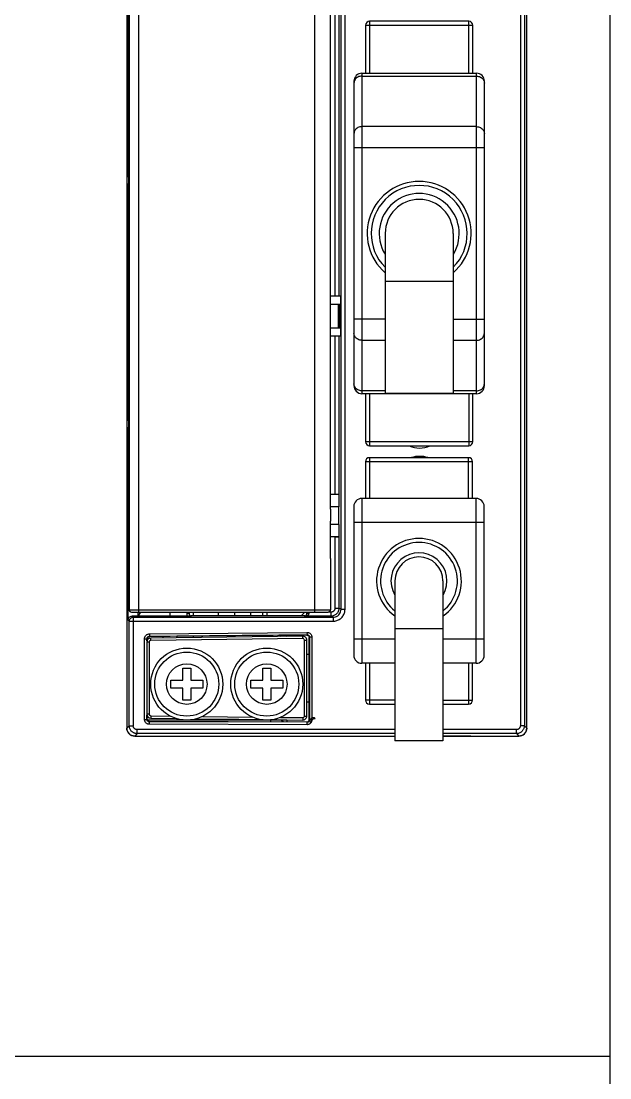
# Model space of a CAD drawing. Header units: millimetres. Extents: x -300 to 5587, y 233 to 3316.
# Drawn here: x 5513.2 to 5586.8, y 1523.3 to 1655.4 of the extents above; entities that cross this region are included whole.
import ezdxf

# ---------------------------------------------------------------- set-up
doc = ezdxf.new("R2010")
doc.units = ezdxf.units.MM

msp = doc.modelspace()

# ---------------------------------------------------------------- linework, layer by layer
at = {"color": 7, "linetype": 'Continuous'}
for p, q in [((5526.403, 1725.922), (5526.403, 1567.027)), ((5576.403, 1567.027), (5576.403, 1725.922)), ((5575.597, 1692.787), (5575.597, 1567.332)), ((5576.097, 1692.304), (5576.097, 1567.332)), ((5526.688, 1674.227), (5526.688, 1581.827)), ((5527.888, 1674.527), (5527.888, 1581.527)), ((5549.888, 1674.527), (5549.888, 1581.527)), ((5553.183, 1581.887), (5553.183, 1674.167)), ((5553.682, 1581.887), (5553.682, 1674.167)), ((5526.567, 1635.929), (5526.567, 1669.691)), ((5551.856, 1653.306), (5551.856, 1661.377)), ((5551.861, 1653.318), (5551.861, 1661.377)), ((5552.42, 1659.519), (5552.42, 1621.027)), ((5552.919, 1659.528), (5552.919, 1621.027)), ((5556.753, 1655.377), (5556.753, 1648.877)), ((5569.153, 1655.377), (5556.753, 1655.377)), ((5569.153, 1648.877), (5569.153, 1655.377)), ((5556.253, 1654.877), (5556.253, 1648.877)), ((5556.253, 1654.877), (5569.653, 1654.877)), ((5569.653, 1648.877), (5569.653, 1654.877)), ((5551.856, 1653.306), (5551.861, 1653.319)), ((5551.888, 1603.047), (5551.888, 1652.706)), ((5555.803, 1648.877), (5555.803, 1608.827)), ((5555.803, 1648.877), (5570.103, 1648.877)), ((5555.803, 1648.519), (5570.103, 1648.519)), ((5570.103, 1608.827), (5570.103, 1648.877)), ((5554.803, 1647.877), (5554.803, 1609.827)), ((5571.103, 1609.827), (5571.103, 1647.877)), ((5570.103, 1642.201), (5555.803, 1642.201)), ((5571.103, 1639.559), (5554.803, 1639.559)), ((5526.567, 1635.929), (5526.63, 1635.866)), ((5526.63, 1635.866), (5526.63, 1635.088)), ((5526.63, 1635.088), (5526.568, 1635.027)), ((5526.568, 1633.393), (5526.568, 1635.027)), ((5526.688, 1633.512), (5526.567, 1633.391)), ((5526.567, 1605.479), (5526.567, 1633.391)), ((5558.703, 1628.852), (5558.703, 1608.852)), ((5567.203, 1628.852), (5567.203, 1608.852)), ((5567.203, 1622.852), (5558.703, 1622.852)), ((5553.112, 1621.027), (5551.888, 1621.027)), ((5553.112, 1621.027), (5553.112, 1620.027)), ((5551.888, 1620.027), (5553.112, 1620.027)), ((5552.842, 1620.027), (5552.842, 1617.027)), ((5553.042, 1617.027), (5553.042, 1620.027)), ((5558.703, 1618.145), (5554.803, 1618.145)), ((5567.203, 1618.145), (5571.103, 1618.145)), ((5553.112, 1617.027), (5551.888, 1617.027)), ((5553.112, 1617.027), (5553.112, 1616.027)), ((5553.112, 1616.027), (5551.888, 1616.027)), ((5552.42, 1616.027), (5552.42, 1596.239)), ((5552.919, 1616.027), (5552.919, 1596.231)), ((5555.803, 1615.503), (5558.703, 1615.503)), ((5567.203, 1615.503), (5570.103, 1615.503)), ((5558.703, 1609.185), (5555.803, 1609.185)), ((5570.103, 1608.827), (5555.803, 1608.827)), ((5556.253, 1608.827), (5556.253, 1602.827)), ((5556.753, 1608.827), (5556.753, 1602.327)), ((5567.203, 1608.852), (5558.703, 1608.852)), ((5570.103, 1609.185), (5567.203, 1609.185)), ((5569.153, 1608.827), (5569.153, 1602.327)), ((5569.653, 1602.827), (5569.653, 1608.827)), ((5526.403, 1607.527), (5526.441, 1607.527)), ((5526.441, 1598.527), (5526.441, 1607.527)), ((5526.567, 1605.479), (5526.63, 1605.416)), ((5526.63, 1605.416), (5526.63, 1604.638)), ((5526.63, 1604.638), (5526.568, 1604.577)), ((5526.568, 1602.943), (5526.568, 1604.577)), ((5526.688, 1603.062), (5526.567, 1602.941)), ((5526.567, 1585.027), (5526.567, 1602.941)), ((5551.861, 1602.435), (5551.856, 1602.448)), ((5551.856, 1594.377), (5551.856, 1602.448)), ((5551.861, 1594.377), (5551.861, 1602.436)), ((5569.653, 1602.827), (5556.253, 1602.827)), ((5556.753, 1602.327), (5569.153, 1602.327)), ((5569.128, 1600.827), (5556.728, 1600.827)), ((5556.728, 1600.827), (5556.728, 1595.727)), ((5569.128, 1595.727), (5569.128, 1600.827)), ((5569.628, 1600.327), (5556.228, 1600.327)), ((5556.228, 1600.327), (5556.228, 1595.727)), ((5569.628, 1595.727), (5569.628, 1600.327)), ((5526.403, 1598.527), (5526.441, 1598.527)), ((5552.42, 1596.239), (5551.861, 1596.239)), ((5552.958, 1596.212), (5551.861, 1596.212)), ((5552.919, 1596.231), (5552.958, 1596.212)), ((5552.958, 1594.717), (5552.958, 1596.212)), ((5555.778, 1595.727), (5555.778, 1575.127)), ((5570.078, 1595.727), (5555.778, 1595.727)), ((5570.078, 1575.127), (5570.078, 1595.727)), ((5551.856, 1594.377), (5551.888, 1594.377)), ((5551.861, 1594.717), (5552.958, 1594.717)), ((5552.903, 1594.689), (5551.861, 1594.689)), ((5551.888, 1594.377), (5551.888, 1592.877)), ((5552.903, 1594.689), (5552.958, 1594.717)), ((5552.903, 1592.489), (5552.903, 1594.689)), ((5554.778, 1594.727), (5554.778, 1576.127)), ((5571.078, 1576.127), (5571.078, 1594.727)), ((5551.856, 1592.877), (5551.888, 1592.877)), ((5551.856, 1588.806), (5551.856, 1592.877)), ((5551.861, 1588.818), (5551.861, 1592.877)), ((5552.903, 1592.489), (5551.861, 1592.489)), ((5552.958, 1592.462), (5551.861, 1592.462)), ((5552.903, 1592.489), (5552.958, 1592.462)), ((5552.958, 1590.967), (5552.958, 1592.462)), ((5571.078, 1592.727), (5554.778, 1592.727)), ((5551.861, 1590.967), (5552.958, 1590.967)), ((5552.42, 1590.939), (5551.861, 1590.939)), ((5552.42, 1590.939), (5552.42, 1582.018)), ((5552.919, 1590.948), (5552.958, 1590.967)), ((5552.919, 1590.948), (5552.919, 1582.018)), ((5551.856, 1588.806), (5551.861, 1588.819)), ((5551.888, 1588.206), (5551.888, 1581.827)), ((5526.688, 1585.027), (5526.567, 1585.027)), ((5526.568, 1580.527), (5526.568, 1585.027)), ((5559.928, 1585.427), (5559.928, 1565.427)), ((5565.928, 1585.427), (5565.928, 1565.427)), ((5526.688, 1581.827), (5551.888, 1581.827)), ((5526.988, 1581.527), (5551.588, 1581.527)), ((5533.981, 1581.027), (5527.068, 1581.027)), ((5527.068, 1581.027), (5527.208, 1580.887)), ((5528.115, 1581.527), (5527.803, 1581.027)), ((5527.803, 1581.527), (5527.803, 1581.027)), ((5531.803, 1581.527), (5531.803, 1581.027)), ((5533.897, 1581.527), (5533.897, 1581.332)), ((5534.197, 1581.332), (5533.897, 1581.332)), ((5534.197, 1581.527), (5534.197, 1581.332)), ((5548.641, 1581.065), (5534.464, 1581.065)), ((5534.498, 1581.032), (5534.464, 1581.065)), ((5534.703, 1581.527), (5534.703, 1581.065)), ((5537.815, 1581.065), (5537.922, 1581.527)), ((5539.903, 1581.065), (5539.903, 1581.527)), ((5541.903, 1581.065), (5541.903, 1581.527)), ((5543.403, 1581.065), (5543.403, 1581.527)), ((5543.903, 1581.527), (5543.903, 1581.065)), ((5548.191, 1581.065), (5548.653, 1581.527)), ((5548.594, 1581.018), (5548.641, 1581.065)), ((5551.92, 1581.018), (5548.594, 1581.018)), ((5551.92, 1581.518), (5551.588, 1581.518)), ((5551.92, 1581.518), (5551.92, 1581.018)), ((5552.182, 1580.887), (5551.92, 1581.018)), ((5552.42, 1582.018), (5552.919, 1582.018)), ((5553.183, 1581.887), (5552.919, 1582.018)), ((5553.183, 1581.887), (5553.682, 1581.887)), ((5526.568, 1580.527), (5526.708, 1580.387)), ((5526.708, 1567.332), (5526.708, 1580.387)), ((5526.708, 1580.387), (5552.182, 1580.387)), ((5527.208, 1580.887), (5527.208, 1567.332)), ((5527.208, 1580.887), (5552.182, 1580.887)), ((5552.182, 1580.887), (5552.182, 1580.387)), ((5529.225, 1578.801), (5548.93, 1578.996)), ((5529.225, 1578.801), (5529.228, 1578.501)), ((5529.228, 1578.501), (5548.933, 1578.696)), ((5548.396, 1578.521), (5529.396, 1578.283)), ((5530.903, 1578.484), (5530.903, 1578.302)), ((5532.703, 1578.324), (5532.703, 1578.502)), ((5534.703, 1578.521), (5534.703, 1578.349)), ((5543.403, 1578.458), (5543.403, 1578.606)), ((5543.903, 1578.611), (5543.903, 1578.464)), ((5545.611, 1578.486), (5545.754, 1578.629)), ((5546.328, 1578.495), (5546.468, 1578.636)), ((5548.4, 1578.221), (5548.396, 1578.521)), ((5548.93, 1578.996), (5548.933, 1578.696)), ((5549.203, 1578.362), (5549.236, 1578.396)), ((5549.203, 1568.077), (5549.203, 1578.351)), ((5549.236, 1578.396), (5549.236, 1568.056)), ((5549.536, 1578.396), (5549.236, 1578.396)), ((5549.536, 1578.396), (5549.536, 1568.056)), ((5565.928, 1579.427), (5559.928, 1579.427)), ((5528.631, 1568.105), (5528.631, 1578.201)), ((5528.631, 1578.201), (5528.931, 1578.201)), ((5528.903, 1577.783), (5528.903, 1568.771)), ((5529.203, 1577.783), (5528.903, 1577.783)), ((5528.931, 1577.927), (5528.931, 1578.201)), ((5528.964, 1578.01), (5528.964, 1578.168)), ((5528.989, 1578.048), (5528.99, 1578.17)), ((5529.203, 1577.783), (5529.203, 1568.771)), ((5529.4, 1577.983), (5529.396, 1578.283)), ((5548.4, 1578.221), (5529.4, 1577.983)), ((5548.603, 1568.533), (5548.603, 1578.021)), ((5548.603, 1578.021), (5548.903, 1578.021)), ((5548.903, 1568.533), (5548.903, 1578.021)), ((5559.928, 1578.127), (5554.778, 1578.127)), ((5571.078, 1578.127), (5565.928, 1578.127)), ((5548.903, 1576.277), (5549.203, 1576.277)), ((5533.403, 1574.527), (5534.403, 1574.527)), ((5533.403, 1573.027), (5533.403, 1574.527)), ((5534.403, 1574.527), (5534.403, 1573.027)), ((5543.403, 1574.527), (5544.403, 1574.527)), ((5543.403, 1573.027), (5543.403, 1574.527)), ((5544.403, 1574.527), (5544.403, 1573.027)), ((5559.928, 1575.127), (5555.778, 1575.127)), ((5556.228, 1575.127), (5556.228, 1570.527)), ((5556.728, 1575.127), (5556.728, 1570.027)), ((5570.078, 1575.127), (5565.928, 1575.127)), ((5569.128, 1575.127), (5569.128, 1570.027)), ((5569.628, 1570.527), (5569.628, 1575.127)), ((5531.903, 1573.027), (5533.403, 1573.027)), ((5531.903, 1572.027), (5531.903, 1573.027)), ((5533.403, 1572.027), (5531.903, 1572.027)), ((5533.403, 1570.527), (5533.403, 1572.027)), ((5534.403, 1573.027), (5535.903, 1573.027)), ((5535.903, 1572.027), (5534.403, 1572.027)), ((5534.403, 1572.027), (5534.403, 1570.527)), ((5535.903, 1573.027), (5535.903, 1572.027)), ((5541.903, 1573.027), (5543.403, 1573.027)), ((5541.903, 1572.027), (5541.903, 1573.027)), ((5543.403, 1572.027), (5541.903, 1572.027)), ((5543.403, 1570.527), (5543.403, 1572.027)), ((5544.403, 1573.027), (5545.903, 1573.027)), ((5545.903, 1572.027), (5544.403, 1572.027)), ((5544.403, 1572.027), (5544.403, 1570.527)), ((5545.903, 1573.027), (5545.903, 1572.027)), ((5534.403, 1570.527), (5533.403, 1570.527)), ((5544.403, 1570.527), (5543.403, 1570.527)), ((5559.928, 1570.527), (5556.228, 1570.527)), ((5565.928, 1570.527), (5569.628, 1570.527)), ((5549.203, 1570.277), (5548.903, 1570.277)), ((5556.728, 1570.027), (5559.928, 1570.027)), ((5565.928, 1570.027), (5569.128, 1570.027)), ((5528.631, 1568.105), (5528.931, 1568.105)), ((5529.203, 1568.771), (5528.903, 1568.771)), ((5528.931, 1568.105), (5528.931, 1568.627)), ((5528.964, 1568.138), (5528.964, 1568.544)), ((5528.965, 1568.138), (5528.966, 1568.542)), ((5546.403, 1568.027), (5528.994, 1568.027)), ((5529.229, 1567.505), (5529.23, 1567.805)), ((5529.263, 1567.838), (5529.23, 1567.805)), ((5548.935, 1567.756), (5529.23, 1567.805)), ((5548.902, 1567.783), (5529.263, 1567.838)), ((5529.4, 1568.571), (5529.396, 1568.271)), ((5529.396, 1568.271), (5532.607, 1568.231)), ((5529.4, 1568.571), (5531.839, 1568.54)), ((5535.098, 1568.2), (5543.175, 1568.099)), ((5535.203, 1568.198), (5535.203, 1568.127)), ((5535.203, 1568.127), (5540.403, 1568.127)), ((5535.862, 1568.49), (5542.105, 1568.412)), ((5536.024, 1568.027), (5536.134, 1568.127)), ((5539.371, 1568.146), (5539.371, 1568.027)), ((5539.403, 1568.146), (5539.403, 1568.027)), ((5542.815, 1568.103), (5542.843, 1568.073)), ((5544.403, 1567.796), (5544.403, 1568.027)), ((5544.519, 1568.082), (5548.396, 1568.033)), ((5545.609, 1568.368), (5548.4, 1568.333)), ((5545.938, 1567.791), (5545.703, 1568.027)), ((5546.11, 1568.027), (5546.11, 1568.062)), ((5546.403, 1568.058), (5546.403, 1567.79)), ((5548.4, 1568.333), (5548.396, 1568.033)), ((5548.603, 1568.533), (5548.903, 1568.533)), ((5548.935, 1567.756), (5548.902, 1567.789)), ((5548.934, 1567.456), (5548.935, 1567.756)), ((5549.236, 1568.056), (5549.203, 1568.089)), ((5549.536, 1568.056), (5549.236, 1568.056)), ((5549.299, 1567.868), (5549.44, 1567.727)), ((5549.94, 1568.227), (5549.807, 1568.36)), ((5526.708, 1567.332), (5526.403, 1567.027)), ((5526.708, 1567.332), (5527.208, 1567.332)), ((5559.928, 1566.833), (5527.708, 1566.833)), ((5527.708, 1566.333), (5527.708, 1566.833)), ((5548.934, 1567.456), (5529.229, 1567.505)), ((5575.097, 1566.833), (5565.928, 1566.833)), ((5575.097, 1566.333), (5575.097, 1566.833)), ((5576.097, 1567.332), (5575.597, 1567.332)), ((5576.097, 1567.332), (5576.403, 1567.027)), ((5527.708, 1566.333), (5527.402, 1566.027)), ((5527.403, 1566.027), (5559.928, 1566.027)), ((5559.928, 1566.333), (5527.708, 1566.333)), ((5565.928, 1565.427), (5559.928, 1565.427)), ((5575.097, 1566.333), (5565.928, 1566.333)), ((5565.928, 1566.065), (5569.403, 1566.065)), ((5565.928, 1566.027), (5575.403, 1566.027)), ((5569.403, 1566.027), (5569.403, 1566.065)), ((5575.097, 1566.333), (5575.403, 1566.027))]:
    msp.add_line(p, q, dxfattribs=at)
msp.add_line((5307.403, 1526.019), (5586.786, 1526.019))
msp.add_lwpolyline([(5272.403, 1296.019), (4136.786, 1296.019), (4136.786, 1756.019), (5586.786, 1756.019), (5586.786, 1296.019)])
for centre, radius in [((5533.903, 1572.527), 4.5), ((5543.903, 1572.527), 4.5), ((5533.903, 1572.527), 4), ((5543.903, 1572.527), 4), ((5533.903, 1572.527), 2.537), ((5543.903, 1572.527), 2.537)]:
    msp.add_circle(centre, radius, dxfattribs=at)
for centre, radius, start, end in [((5556.753, 1654.877), 0.5, 90, 180), ((5569.153, 1654.877), 0.5, 0, 90), ((5555.803, 1647.877), 1, 90, 180), ((5570.103, 1647.877), 1, 0, 90), ((5562.953, 1628.852), 6.5, 311.03496, 228.96504), ((5562.953, 1628.852), 6, 315.2713, 224.72879), ((5562.953, 1628.852), 5, 328.70037, 211.29963), ((5562.953, 1628.852), 4.25, 0, 180), ((5555.803, 1609.827), 1, 180, 270), ((5570.103, 1609.827), 1, 270, 0), ((5556.753, 1602.827), 0.5, 180, 270), ((5563.003, 1605.352), 3.317, 247.10304, 292.90247), ((5569.153, 1602.827), 0.5, 270, 0), ((5556.728, 1600.327), 0.5, 90, 180), ((5563.003, 1597.677), 3.317, 72.26015, 107.76051), ((5569.128, 1600.327), 0.5, 0, 90), ((5555.778, 1594.727), 1, 90, 180), ((5570.078, 1594.727), 1, 0, 90), ((5562.928, 1585.427), 5.3, 304.6163, 235.37235), ((5562.928, 1585.427), 4.8, 308.77013, 231.25459), ((5562.928, 1585.427), 3.5, 329.56273, 210.43727), ((5562.928, 1585.427), 3, 0, 180), ((5526.988, 1581.827), 0.3, 180, 270), ((5551.588, 1581.827), 0.3, 270, 0), ((5548.403, 1578.021), 0.5, 0, 90.71616), ((5529.403, 1577.783), 0.5, 90.71616, 180), ((5529.403, 1577.783), 0.2, 90.71616, 180), ((5548.403, 1578.021), 0.2, 0, 90.71616), ((5555.778, 1576.127), 1, 180, 270), ((5570.078, 1576.127), 1, 270, 0), ((5556.728, 1570.527), 0.5, 180, 270), ((5569.128, 1570.527), 0.5, 270, 0), ((5529.403, 1568.771), 0.5, 180, 269.28384), ((5529.403, 1568.771), 0.2, 180, 269.28384), ((5535.203, 1568.627), 0.5, 246.36286, 270), ((5548.403, 1568.533), 0.5, 269.28384, 0), ((5548.403, 1568.533), 0.2, 269.28384, 0), ((5527.403, 1567.027), 1, 180, 270), ((5575.403, 1567.027), 1, 270, 0)]:
    msp.add_arc(centre, radius, start, end, dxfattribs=at)
for points, start_tangent, end_tangent in [([(5551.888, 1652.706), (5551.879, 1653.018), (5551.856, 1653.306)], (-0.0000029, 1), (-0.1048733, 0.9944856)), ([(5551.862, 1653.307), (5551.861, 1653.32)], (-0.0854524, 0.9963423), (-0.0874217, 0.9961714)), ([(5551.888, 1652.706), (5551.886, 1652.867), (5551.872, 1653.168), (5551.862, 1653.307)], (0.0000387, 1), (-0.0854524, 0.9963423)), ([(5555.803, 1648.519), (5555.544, 1648.489), (5555.303, 1648.401), (5555.095, 1648.261), (5554.937, 1648.079), (5554.837, 1647.867)], (-1, 0), (-0.2906709, -0.9568231)), ([(5570.103, 1648.519), (5570.361, 1648.489), (5570.603, 1648.401), (5570.81, 1648.261), (5570.969, 1648.079), (5571.069, 1647.867)], (1, 0), (0.2906708, -0.9568231)), ([(5554.837, 1647.867), (5554.803, 1647.639)], (-0.2906709, -0.9568231), (0, -1)), ([(5571.069, 1647.867), (5571.103, 1647.639)], (0.2906708, -0.9568231), (0, -1)), ([(5555.803, 1642.201), (5555.544, 1642.171), (5555.303, 1642.083), (5555.095, 1641.943), (5554.937, 1641.761), (5554.837, 1641.548), (5554.803, 1641.32)], (-1, 0), (0, -1)), ([(5570.103, 1642.201), (5570.361, 1642.171), (5570.603, 1642.083), (5570.81, 1641.943), (5570.969, 1641.761), (5571.069, 1641.548), (5571.103, 1641.32)], (1, 0), (0, -1)), ([(5526.567, 1635.929), (5526.607, 1636.079), (5526.683, 1636.166)], (0, 1), (0.7901736, 0.612883)), ([(5526.683, 1636.037), (5526.67, 1636.016), (5526.63, 1635.866)], (-0.5690217, -0.8223225), (-0.0003046, -1)), ([(5526.63, 1635.866), (5526.675, 1635.864), (5526.688, 1635.865)], (0.9282475, -0.3719631), (0.9996401, 0.0268277)), ([(5526.682, 1634.791), (5526.609, 1634.877), (5526.568, 1635.027)], (-0.7849729, 0.6195301), (0, 1)), ([(5526.688, 1635.089), (5526.654, 1635.089), (5526.63, 1635.088)], (-0.9991369, -0.0415377), (-0.9292574, -0.369433)), ([(5526.683, 1634.917), (5526.67, 1634.938), (5526.63, 1635.088)], (-0.5690216, 0.8223226), (-0.0003046, 1)), ([(5555.803, 1615.503), (5555.544, 1615.533), (5555.303, 1615.621), (5555.095, 1615.761), (5554.937, 1615.943), (5554.837, 1616.156), (5554.803, 1616.384)], (-1, 0), (0, 1)), ([(5570.103, 1615.503), (5570.361, 1615.533), (5570.603, 1615.621), (5570.81, 1615.761), (5570.969, 1615.943), (5571.069, 1616.156), (5571.103, 1616.384)], (1, 0), (0, 1)), ([(5555.803, 1609.185), (5555.544, 1609.215), (5555.303, 1609.303), (5555.095, 1609.442), (5554.937, 1609.625), (5554.837, 1609.837), (5554.803, 1610.065)], (-1, 0), (0, 1)), ([(5571.069, 1609.837), (5571.103, 1610.065)], (0.2906709, 0.9568231), (0, 1)), ([(5570.103, 1609.185), (5570.361, 1609.215), (5570.603, 1609.303), (5570.81, 1609.442), (5570.969, 1609.625), (5571.069, 1609.837)], (1, 0), (0.2906709, 0.9568231)), ([(5526.567, 1605.479), (5526.607, 1605.629), (5526.683, 1605.716)], (0, 1), (0.7901736, 0.612883)), ([(5526.683, 1605.587), (5526.67, 1605.566), (5526.63, 1605.416)], (-0.5690217, -0.8223225), (-0.0003046, -1)), ([(5526.63, 1605.416), (5526.675, 1605.414), (5526.688, 1605.415)], (0.9282475, -0.3719631), (0.9996401, 0.0268277)), ([(5526.682, 1604.341), (5526.609, 1604.427), (5526.568, 1604.577)], (-0.7849729, 0.6195301), (0, 1)), ([(5526.688, 1604.639), (5526.654, 1604.639), (5526.63, 1604.638)], (-0.9991369, -0.0415377), (-0.9292574, -0.369433)), ([(5526.683, 1604.467), (5526.67, 1604.488), (5526.63, 1604.638)], (-0.5690216, 0.8223226), (-0.0003046, 1)), ([(5551.856, 1602.448), (5551.879, 1602.74), (5551.888, 1603.047)], (0.1048684, 0.9944861), (0.0001261, 1)), ([(5551.861, 1602.434), (5551.862, 1602.447)], (0.0873967, 0.9961736), (0.085413, 0.9963456)), ([(5551.862, 1602.447), (5551.872, 1602.573), (5551.885, 1602.874), (5551.888, 1603.047)], (0.085413, 0.9963456), (0.000108, 1)), ([(5552.919, 1596.231), (5552.876, 1596.234), (5552.767, 1596.237), (5552.607, 1596.239), (5552.42, 1596.239)], (-0.8944817, 0.4471046), (-1, 0)), ([(5552.42, 1590.939), (5552.607, 1590.94), (5552.767, 1590.942), (5552.876, 1590.945), (5552.919, 1590.948)], (1, 0), (0.8944817, 0.4471046)), ([(5551.888, 1588.206), (5551.879, 1588.518), (5551.856, 1588.806)], (-0.0000029, 1), (-0.1048733, 0.9944856)), ([(5551.862, 1588.807), (5551.861, 1588.82)], (-0.0854524, 0.9963423), (-0.0874217, 0.9961714)), ([(5551.888, 1588.206), (5551.886, 1588.367), (5551.872, 1588.668), (5551.862, 1588.807)], (0.0000387, 1), (-0.0854524, 0.9963423)), ([(5526.568, 1580.527), (5526.606, 1580.718), (5526.715, 1580.881), (5526.877, 1580.989), (5527.068, 1581.027)], (0, 1), (1, 0)), ([(5533.897, 1581.332), (5533.901, 1581.264), (5533.915, 1581.189), (5533.94, 1581.11)], (0.0000101, -1), (0.371418, -0.9284658)), ([(5533.94, 1581.11), (5533.981, 1581.027)], (0.371418, -0.9284658), (0.5089078, -0.8608211)), ([(5534.163, 1581.028), (5533.981, 1581.027)], (-0.9999728, -0.0073716), (-1, 0.0000003)), ([(5534.498, 1581.032), (5534.335, 1581.03), (5534.163, 1581.028)], (-0.9998474, -0.017468), (-0.9999728, -0.0073716)), ([(5534.197, 1581.332), (5534.2, 1581.296), (5534.207, 1581.256), (5534.222, 1581.214)], (0.0003111, -1), (0.3949433, -0.9187055)), ([(5534.222, 1581.214), (5534.245, 1581.17), (5534.278, 1581.127), (5534.285, 1581.12)], (0.3949433, -0.9187055), (0.706504, -0.707709)), ([(5534.252, 1581.153), (5534.314, 1581.106)], (0.7071068, -0.7071068), (0.867064, -0.4981968)), ([(5534.285, 1581.12), (5534.322, 1581.089), (5534.375, 1581.058), (5534.435, 1581.039), (5534.498, 1581.032)], (0.706504, -0.707709), (1, -0.0002622)), ([(5534.314, 1581.106), (5534.464, 1581.065)], (0.867064, -0.4981968), (1, 0)), ([(5543.403, 1581.277), (5543.443, 1581.474)], (0, 1), (0.3935544, 0.9193013)), ([(5548.594, 1581.018), (5548.698, 1581.025), (5548.79, 1581.041), (5548.871, 1581.062), (5548.941, 1581.089), (5549.002, 1581.119), (5549.055, 1581.152), (5549.099, 1581.187), (5549.134, 1581.224)], (0.9999233, 0.0123824), (0.6543562, 0.7561865)), ([(5548.641, 1581.065), (5548.791, 1581.106), (5548.812, 1581.119)], (1, 0), (0.8219276, 0.569592)), ([(5548.815, 1581.115), (5548.829, 1581.13), (5548.851, 1581.159), (5548.87, 1581.188)], (0.7066914, 0.7075219), (0.4797745, 0.8773918)), ([(5548.87, 1581.188), (5548.884, 1581.219), (5548.896, 1581.252), (5548.904, 1581.289)], (0.4797745, 0.8773918), (0.152666, 0.9882778)), ([(5548.904, 1581.289), (5548.908, 1581.332)], (0.152666, 0.9882778), (0.0086662, 0.9999624)), ([(5548.908, 1581.332), (5548.946, 1581.367), (5549.056, 1581.393)], (-0.0726916, 0.9973545), (0.9937509, 0.1116207)), ([(5548.908, 1581.428), (5548.908, 1581.518)], (0.0019762, 0.999998), (-0.0000047, 1)), ([(5548.908, 1581.332), (5548.908, 1581.428)], (0.004175, 0.9999913), (0.0019762, 0.999998)), ([(5549.056, 1581.393), (5549.207, 1581.402)], (0.9937509, 0.1116207), (0.9999922, -0.0039524)), ([(5549.134, 1581.224), (5549.163, 1581.261)], (0.6543562, 0.7561865), (0.5463375, 0.8375651)), ([(5549.163, 1581.261), (5549.185, 1581.302), (5549.201, 1581.348), (5549.207, 1581.402)], (0.5463375, 0.8375651), (0.0067909, 0.9999769)), ([(5549.207, 1581.402), (5549.208, 1581.462), (5549.208, 1581.518)], (0.0066835, 0.9999777), (0.0000004, 1)), ([(5552.919, 1582.018), (5552.911, 1581.889), (5552.887, 1581.764), (5552.845, 1581.641), (5552.785, 1581.517), (5552.702, 1581.396), (5552.594, 1581.28), (5552.457, 1581.175), (5552.293, 1581.091), (5552.111, 1581.037), (5551.92, 1581.018)], (-0.0003135, -1), (-1, -0.0002872)), ([(5552.42, 1582.018), (5552.416, 1581.953), (5552.403, 1581.891), (5552.383, 1581.829), (5552.353, 1581.768), (5552.311, 1581.707), (5552.257, 1581.649), (5552.188, 1581.597), (5552.107, 1581.555), (5552.016, 1581.528), (5551.92, 1581.518)], (-0.0000186, -1), (-1, 0.0000703)), ([(5552.182, 1580.387), (5552.646, 1580.461), (5553.065, 1580.674), (5553.396, 1581.006), (5553.609, 1581.423), (5553.682, 1581.887)], (1, -0.0001157), (0.0000935, 1)), ([(5552.182, 1580.887), (5552.492, 1580.936), (5552.771, 1581.078), (5552.992, 1581.299), (5553.133, 1581.577), (5553.183, 1581.887)], (0.9999999, -0.0003345), (-0.0002775, 1)), ([(5526.708, 1580.387), (5526.718, 1580.485), (5526.751, 1580.59), (5526.813, 1580.694), (5526.909, 1580.788), (5527.042, 1580.859), (5527.208, 1580.887)], (0.0003046, 1), (1, 0.0003046)), ([(5528.631, 1578.201), (5528.638, 1578.292), (5528.661, 1578.389), (5528.705, 1578.49), (5528.772, 1578.587), (5528.862, 1578.674), (5528.971, 1578.742), (5529.094, 1578.785), (5529.225, 1578.801)], (-0.0000028, 1), (0.9999509, 0.0099084)), ([(5528.931, 1578.201), (5528.934, 1578.246), (5528.946, 1578.295), (5528.968, 1578.346), (5529.001, 1578.394), (5529.046, 1578.438), (5529.101, 1578.472), (5529.162, 1578.493), (5529.228, 1578.501)], (-0.0003036, 1), (0.999954, 0.0095902)), ([(5528.964, 1578.168), (5529.004, 1578.317), (5529.112, 1578.427), (5529.271, 1578.468)], (0, 1), (0.9999514, 0.009863)), ([(5528.99, 1578.17), (5529.029, 1578.318), (5529.136, 1578.426)], (0.0024659, 0.999997), (0.8525367, 0.5226673)), ([(5529.136, 1578.426), (5529.24, 1578.466)], (0.8525367, 0.5226673), (0.9886039, 0.1505399)), ([(5529.24, 1578.466), (5529.271, 1578.468)], (0.9886039, 0.1505399), (0.9999565, 0.0093299)), ([(5529.395, 1578.47), (5529.261, 1578.468)], (-0.9999523, -0.0097638), (-0.9999523, -0.0097642)), ([(5548.395, 1578.654), (5542.453, 1578.597), (5535.909, 1578.533), (5529.395, 1578.47)], (-0.9999534, -0.0096531), (-0.9999523, -0.0097638)), ([(5548.897, 1578.659), (5548.395, 1578.654)], (-0.9999535, -0.009648), (-0.9999534, -0.0096531)), ([(5548.897, 1578.659), (5549.054, 1578.618), (5549.167, 1578.499), (5549.203, 1578.362)], (0.9999535, 0.009648), (0.0134265, -0.9999099)), ([(5548.93, 1578.996), (5549.02, 1578.99), (5549.118, 1578.967), (5549.219, 1578.924), (5549.319, 1578.858), (5549.407, 1578.767), (5549.476, 1578.656), (5549.521, 1578.53), (5549.536, 1578.396)], (0.9999513, 0.009868), (0.000075, -1)), ([(5548.933, 1578.696), (5548.978, 1578.693), (5549.027, 1578.682), (5549.078, 1578.66), (5549.127, 1578.627), (5549.172, 1578.581), (5549.206, 1578.526), (5549.228, 1578.463), (5549.236, 1578.396)], (0.9999482, 0.010174), (-0.0002594, -1)), ([(5529.229, 1567.505), (5529.139, 1567.512), (5529.042, 1567.535), (5528.941, 1567.579), (5528.843, 1567.647), (5528.756, 1567.738), (5528.689, 1567.848), (5528.646, 1567.972), (5528.631, 1568.105)], (-0.999997, 0.0024622), (-0.0000565, 1)), ([(5529.185, 1567.808), (5529.136, 1567.82), (5529.086, 1567.842), (5529.037, 1567.876), (5528.994, 1567.921), (5528.96, 1567.976), (5528.938, 1568.038), (5528.931, 1568.105)], (-0.9882978, 0.1525369), (0.0002678, 1)), ([(5528.965, 1568.135), (5529.004, 1567.988), (5529.114, 1567.878), (5529.263, 1567.838)], (0, -1), (0.999997, -0.0024659)), ([(5529.23, 1567.805), (5529.185, 1567.808)], (-0.9999977, 0.0021595), (-0.9882978, 0.1525369)), ([(5548.902, 1567.789), (5549.052, 1567.829), (5549.162, 1567.939), (5549.203, 1568.089)], (0.9999969, -0.0024807), (-0.0000149, 1)), ([(5549.536, 1568.056), (5549.53, 1567.97), (5549.509, 1567.88), (5549.471, 1567.785), (5549.409, 1567.688), (5549.322, 1567.597), (5549.209, 1567.522), (5549.077, 1567.473), (5548.934, 1567.456)], (0.0000117, -1), (-0.9999971, 0.0024111)), ([(5549.236, 1568.056), (5549.233, 1568.013), (5549.223, 1567.968), (5549.203, 1567.92), (5549.173, 1567.872), (5549.129, 1567.826), (5549.073, 1567.789), (5549.007, 1567.765), (5548.935, 1567.756)], (0.0003126, -1), (-0.9999963, 0.002736)), ([(5549.299, 1567.868), (5549.323, 1568.021), (5549.394, 1568.158), (5549.504, 1568.266), (5549.644, 1568.336), (5549.807, 1568.36)], (0, 1), (0.9998529, -0.0171505)), ([(5549.44, 1567.727), (5549.478, 1567.918), (5549.586, 1568.081), (5549.749, 1568.189), (5549.94, 1568.227)], (0, 1), (1, 0)), ([(5527.402, 1566.027), (5527.02, 1566.103), (5526.695, 1566.32), (5526.479, 1566.644), (5526.403, 1567.027)], (-1, 0), (0, 1)), ([(5527.708, 1566.333), (5527.583, 1566.34), (5527.461, 1566.364), (5527.337, 1566.404), (5527.212, 1566.465), (5527.087, 1566.549), (5526.968, 1566.66), (5526.862, 1566.8), (5526.778, 1566.965), (5526.726, 1567.146), (5526.708, 1567.332)], (-1, 0.0001505), (-0.0001497, 1)), ([(5527.708, 1566.833), (5527.646, 1566.836), (5527.584, 1566.848), (5527.522, 1566.868), (5527.46, 1566.898), (5527.398, 1566.94), (5527.338, 1566.996), (5527.285, 1567.066), (5527.243, 1567.149), (5527.217, 1567.239), (5527.208, 1567.332)], (-1, -0.0000037), (0.0000084, 1)), ([(5575.597, 1567.332), (5575.593, 1567.27), (5575.582, 1567.209), (5575.561, 1567.147), (5575.531, 1567.084), (5575.489, 1567.022), (5575.433, 1566.963), (5575.363, 1566.909), (5575.281, 1566.868), (5575.19, 1566.841), (5575.097, 1566.833)], (0.0000037, -1), (-1, 0.0000084)), ([(5576.097, 1567.332), (5576.089, 1567.208), (5576.066, 1567.085), (5576.025, 1566.961), (5575.965, 1566.836), (5575.881, 1566.712), (5575.77, 1566.593), (5575.629, 1566.486), (5575.464, 1566.403), (5575.283, 1566.35), (5575.097, 1566.333)], (-0.0001505, -1), (-1, -0.0001497)), ([(5576.403, 1567.027), (5576.326, 1566.644), (5576.11, 1566.32), (5575.785, 1566.103), (5575.403, 1566.027)], (0, -1), (-1, 0))]:
    msp.add_spline(points, degree=3, dxfattribs=dict(at, start_tangent=start_tangent, end_tangent=end_tangent))

doc.saveas('drawing.dxf')
